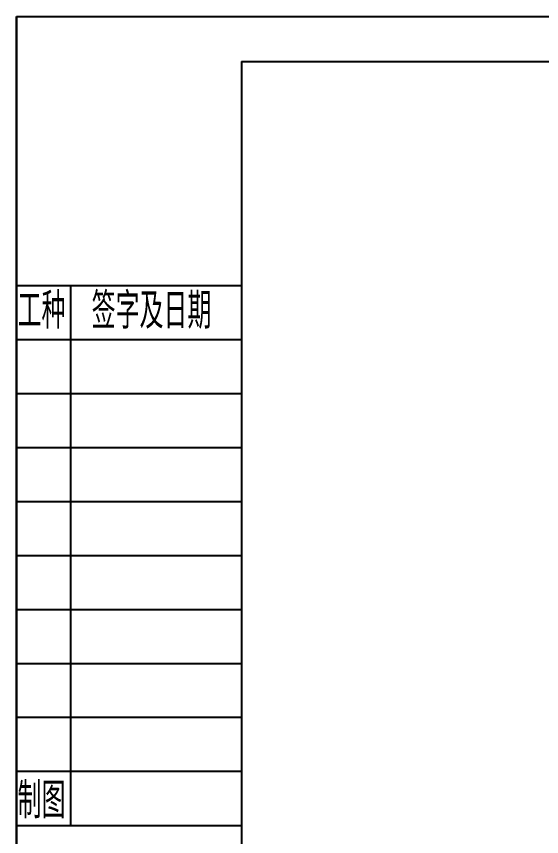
# Model space of a CAD drawing. Header units: inches. Extents: x 6 to 109360, y -14990 to 740552.
# Drawn here: x 4934 to 7852, y -1356 to 3204 of the extents above; entities that cross this region are included whole.
import ezdxf

# ---------------------------------------------------------------- set-up
doc = ezdxf.new("R2010")
doc.units = ezdxf.units.IN
doc.header["$MEASUREMENT"] = 0
doc.layers.add('red', color=1, linetype='Continuous')
doc.layers.add('TK', color=7, linetype='Continuous')
doc.styles.add('TSSD_Dimension', font='Tssdeng.shx', dxfattribs={"width": 0.7, "bigfont": 'tssdchn.shx'})

msp = doc.modelspace()

# ---------------------------------------------------------------- linework, layer by layer
at = {"ltscale": 5}
msp.add_line((4934.44132, 3204.25363), (4934.44132, -11645.74637), dxfattribs=at)
at = {"ltscale": 10}
for p, q in [((4934.44132, 3204.25363), (15434.44132, 3204.25363)), ((6184.44132, 1705.33837), (4934.44132, 1705.33837)), ((5234.44132, 1705.33837), (5234.44132, -1294.66163)), ((6184.44132, 1405.33837), (4934.44132, 1405.33837)), ((6184.44132, 1105.33837), (4934.44132, 1105.33837)), ((6184.44132, 805.33837), (4934.44132, 805.33837)), ((6184.44132, 505.33837), (4934.44132, 505.33837)), ((6184.44132, 205.33837), (4934.44132, 205.33837)), ((6184.44132, -94.66163), (4934.44132, -94.66163)), ((6184.44132, -394.66163), (4934.44132, -394.66163)), ((6184.44132, -694.66163), (4934.44132, -694.66163)), ((6184.44132, -994.66163), (4934.44132, -994.66163)), ((4934.44132, -1294.66163), (6184.44132, -1294.66163))]:
    msp.add_line(p, q, dxfattribs=at)
at = {"layer": 'red', "ltscale": 10}
for q in [(6184.44132, -11395.74637), (15184.44132, 2954.25363)]:
    msp.add_line((6184.44132, 2954.25363), q, dxfattribs=at)
at = {"layer": 'TK'}
msp.add_lwpolyline([(4934.44132, 3204.25363), (15434.44132, 3204.25363), (15434.44132, -11645.74637), (4934.44132, -11645.74637)], close=True, dxfattribs=at)

# ---------------------------------------------------------------- texts
at = {"ltscale": 10, "style": 'TSSD_Dimension', "width": 0.7}
for s, p in [('工种', (4941.07337, 1467.83837)), ('签字及日期', (5352.35856, 1467.83837)), ('制图', (4941.07337, -1254.80902))]:
    msp.add_text(s, height=200, dxfattribs=at).set_placement(p)

doc.saveas('drawing.dxf')
